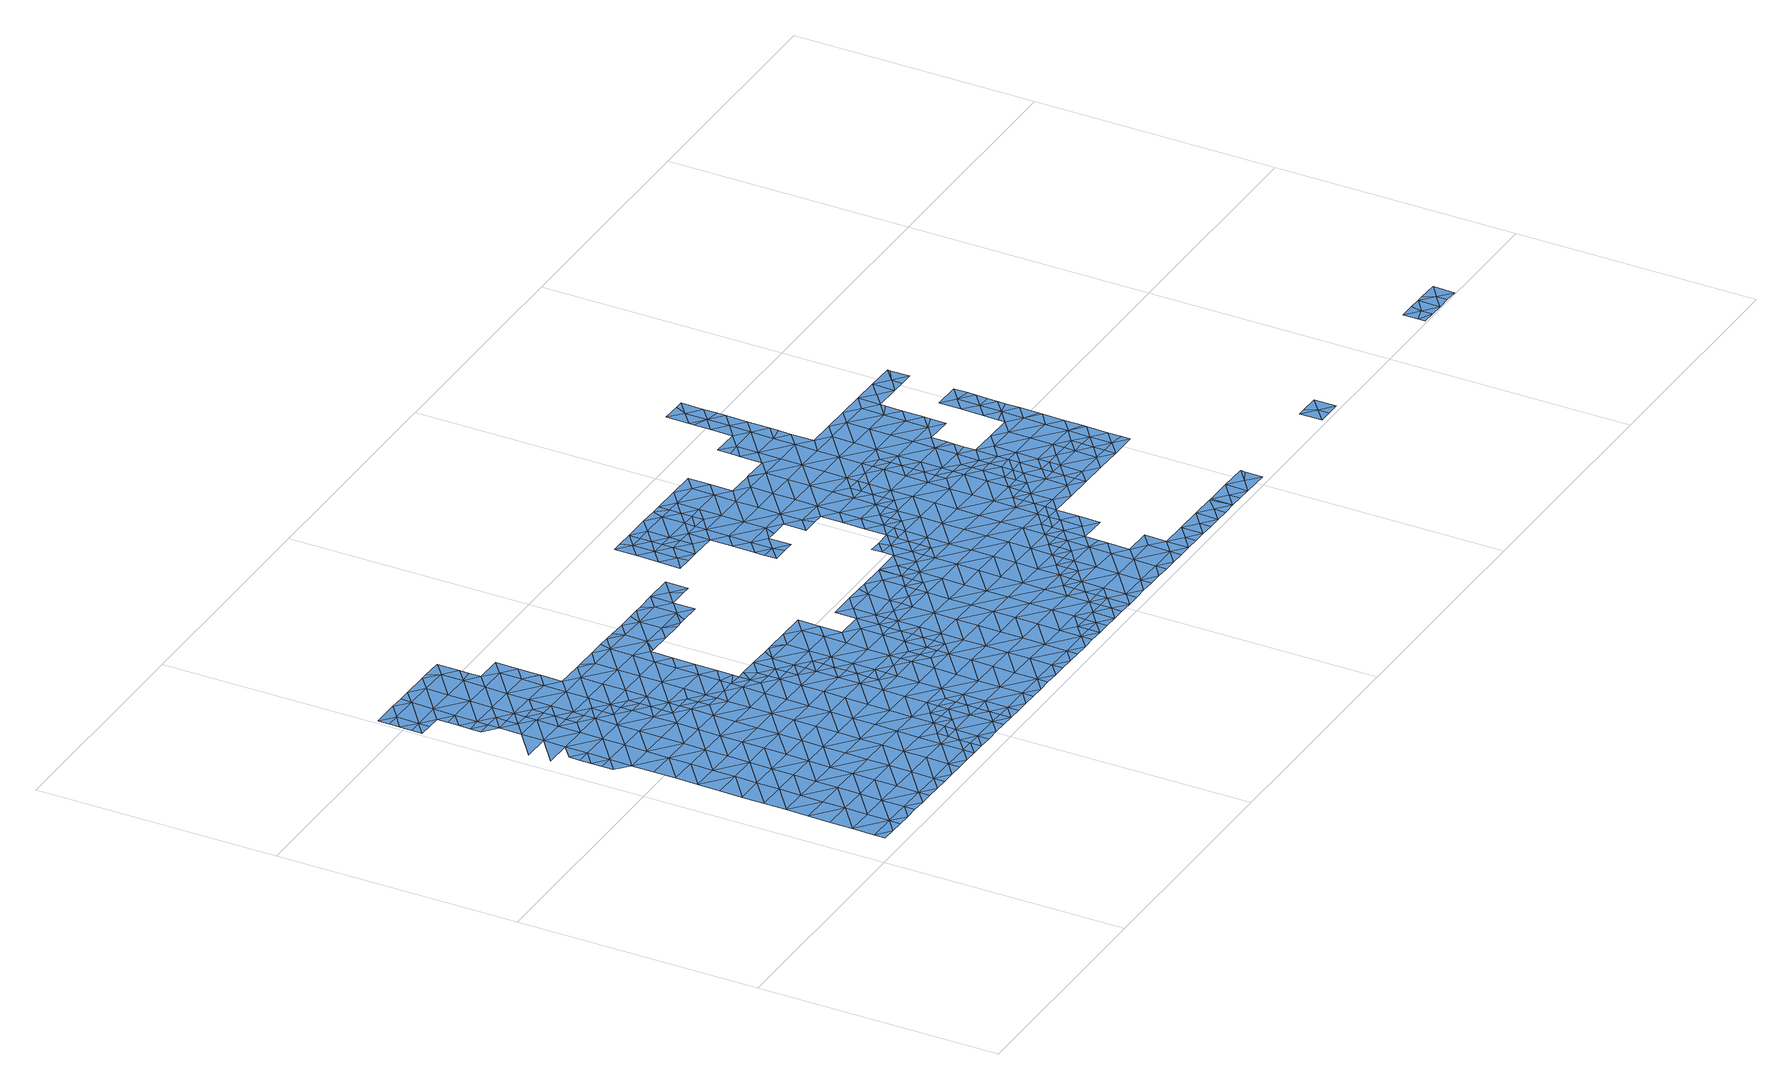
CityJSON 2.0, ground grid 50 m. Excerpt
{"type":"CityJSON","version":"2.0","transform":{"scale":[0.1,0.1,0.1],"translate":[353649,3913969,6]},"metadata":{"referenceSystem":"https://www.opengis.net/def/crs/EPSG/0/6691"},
"CityObjects":{
"waterbody1":{"type":"WaterBody","attributes":{"name":"7","class":"1140","function":"1","WaterBodyRiverFloodingRiskAttribute.description":"4","WaterBodyRiverFloodingRiskAttribute.rankOrg":"2","WaterBodyRiverFloodingRiskAttribute.adminType":"2","WaterBodyRiverFloodingRiskAttribute.scale":"L2"},"geometry":[{"type":"MultiSurface","lod":"1","boundaries":[[[0,1,2]],[[3,4,2]],[[3,2,1]],[[5,6,4]],[[3,1,7]],[[8,5,4]],[[5,9,6]],[[8,4,3]],[[7,10,3]],[[11,9,12]],[[13,8,3]],[[12,9,5]],[[14,15,11]],[[3,10,16]],[[17,5,8]],[[11,12,18]],[[10,19,16]],[[13,3,16]],[[14,11,18]],[[20,21,22]],[[22,15,23]],[[19,24,16]],[[17,25,5]],[[25,18,12]],[[23,15,14]],[[23,20,22]],[[20,26,21]],[[8,13,17]],[[12,5,25]],[[24,27,16]],[[16,27,13]],[[28,29,26]],[[25,30,18]],[[18,31,14]],[[20,32,26]],[[33,17,13]],[[24,34,27]],[[35,36,37]],[[38,13,27]],[[36,39,37]],[[28,26,32]],[[40,35,37]],[[41,25,17]],[[18,30,31]],[[42,20,23]],[[43,44,39]],[[23,14,45]],[[43,29,44]],[[34,46,27]],[[47,40,37]],[[48,40,47]],[[33,41,17]],[[41,30,25]],[[45,14,31]],[[45,42,23]],[[13,38,33]],[[44,29,28]],[[49,48,47]],[[20,42,32]],[[50,37,39]],[[51,49,47]],[[52,50,39]],[[53,31,30]],[[54,55,51]],[[56,47,37]],[[42,57,32]],[[39,44,52]],[[58,59,27]],[[27,46,58]],[[60,30,41]],[[50,56,37]],[[56,51,47]],[[38,27,59]],[[38,61,33]],[[28,62,44]],[[63,54,64]],[[28,32,62]],[[46,65,58]],[[61,41,33]],[[45,31,53]],[[62,32,57]],[[66,52,44]],[[30,60,53]],[[67,42,45]],[[53,68,45]],[[65,69,58]],[[61,38,59]],[[70,60,41]],[[54,51,71]],[[72,57,42]],[[71,51,56]],[[44,62,66]],[[52,73,50]],[[74,75,76]],[[69,77,58]],[[67,45,68]],[[67,72,42]],[[70,41,61]],[[64,78,76]],[[79,62,57]],[[70,80,60]],[[60,81,53]],[[82,54,71]],[[52,66,83]],[[77,84,58]],[[64,54,85]],[[80,81,60]],[[78,86,76]],[[72,79,57]],[[86,87,76]],[[59,58,84]],[[85,54,82]],[[59,88,61]],[[64,85,78]],[[52,83,73]],[[53,89,68]],[[74,76,87]],[[62,90,66]],[[56,50,91]],[[69,92,77]],[[84,88,59]],[[61,93,70]],[[50,73,91]],[[82,71,94]],[[66,95,83]],[[71,56,96]],[[92,97,77]],[[98,78,85]],[[88,93,61]],[[93,80,70]],[[99,85,82]],[[89,53,81]],[[89,100,68]],[[90,62,79]],[[101,99,82]],[[67,100,72]],[[82,94,101]],[[56,91,96]],[[67,68,100]],[[94,71,96]],[[102,98,85]],[[99,102,85]],[[73,83,95]],[[80,103,81]],[[104,91,73]],[[77,105,84]],[[72,106,79]],[[66,90,95]],[[93,103,80]],[[102,107,98]],[[100,106,72]],[[108,94,96]],[[109,105,77]],[[77,97,109]],[[84,105,88]],[[104,73,95]],[[96,91,110]],[[106,111,79]],[[79,112,90]],[[97,113,109]],[[111,112,79]],[[114,115,96]],[[116,100,89]],[[114,96,110]],[[105,117,88]],[[108,96,115]],[[81,103,118]],[[119,91,104]],[[89,81,120]],[[110,91,119]],[[90,121,95]],[[122,104,95]],[[123,103,93]],[[113,124,109]],[[112,121,90]],[[125,124,113]],[[81,118,120]],[[93,88,123]],[[126,105,109]],[[121,122,95]],[[124,126,109]],[[127,110,119]],[[122,128,104]],[[123,88,117]],[[116,89,120]],[[116,129,100]],[[128,130,104]],[[106,129,111]],[[123,131,103]],[[126,132,105]],[[119,104,130]],[[106,100,129]],[[133,127,119]],[[132,134,105]],[[117,105,134]],[[133,119,130]],[[118,103,135]],[[118,136,120]],[[137,122,121]],[[138,127,133]],[[139,123,117]],[[135,103,131]],[[112,140,121]],[[112,111,141]],[[120,136,116]],[[142,137,121]],[[111,129,141]],[[117,134,139]],[[112,143,140]],[[144,139,134]],[[118,135,136]],[[121,140,142]],[[142,145,137]],[[112,141,143]],[[131,123,146]],[[147,135,131]],[[129,116,148]],[[146,123,139]],[[149,141,129]],[[116,136,148]],[[148,150,129]],[[151,140,143]],[[144,152,139]],[[147,131,146]],[[153,136,135]],[[152,154,139]],[[141,155,143]],[[156,151,143]],[[154,157,139]],[[139,157,146]],[[158,153,135]],[[149,129,150]],[[158,135,147]],[[136,159,148]],[[157,160,146]],[[155,141,149]],[[146,161,147]],[[156,143,155]],[[160,161,146]],[[162,160,157]],[[136,153,159]],[[147,163,158]],[[150,148,164]],[[165,156,155]],[[166,155,149]],[[161,163,147]],[[167,168,169]],[[170,168,171]],[[148,159,164]],[[170,169,168]],[[172,166,149]],[[158,173,153]],[[174,165,155]],[[149,150,172]],[[166,174,155]],[[162,175,160]],[[168,176,171]],[[172,150,164]],[[176,177,178]],[[153,173,159]],[[178,171,176]],[[165,174,179]],[[167,180,168]],[[181,164,159]],[[176,182,177]],[[158,163,173]],[[183,182,175]],[[183,177,182]],[[184,166,172]],[[161,160,185]],[[160,175,185]],[[168,186,176]],[[181,159,173]],[[186,168,180]],[[172,164,187]],[[181,188,164]],[[189,173,163]],[[187,190,172]],[[175,182,185]],[[163,161,191]],[[190,192,172]],[[184,172,192]],[[193,189,163]],[[161,185,191]],[[187,164,188]],[[186,180,194]],[[182,176,195]],[[196,197,173]],[[173,189,196]],[[181,173,197]],[[176,186,195]],[[163,191,193]],[[198,187,188]],[[194,199,186]],[[185,182,200]],[[201,202,181]],[[181,202,188]],[[201,181,197]],[[182,195,200]],[[185,203,191]],[[204,189,193]],[[202,205,188]],[[206,195,186]],[[207,203,185]],[[205,208,188]],[[198,188,208]],[[206,186,199]],[[185,200,207]],[[191,209,193]],[[210,204,193]],[[206,211,195]],[[209,210,193]],[[199,212,206]],[[211,213,195]],[[191,203,209]],[[200,195,213]],[[212,214,206]],[[207,200,215]],[[207,216,203]],[[217,210,209]],[[203,218,209]],[[215,200,213]],[[219,211,206]],[[220,206,214]],[[221,217,209]],[[218,221,209]],[[203,216,218]],[[222,213,211]],[[207,215,216]],[[217,221,223]],[[220,214,224]],[[219,206,220]],[[225,218,216]],[[224,226,220]],[[215,213,222]],[[211,219,222]],[[215,227,216]],[[216,228,225]],[[229,228,216]],[[215,222,227]],[[219,220,230]],[[220,226,230]],[[219,231,222]],[[230,231,219]],[[216,227,229]],[[226,232,230]],[[229,233,228]],[[234,228,233]],[[232,235,230]],[[236,234,233]],[[227,222,237]],[[233,238,236]],[[222,231,237]],[[227,239,229]],[[240,238,241]],[[240,236,238]],[[230,242,231]],[[242,230,235]],[[227,237,243]],[[244,245,246]],[[229,247,233]],[[244,241,238]],[[246,241,244]],[[239,247,229]],[[248,242,235]],[[227,243,239]],[[231,249,237]],[[233,250,238]],[[251,245,244]],[[252,249,231]],[[250,244,238]],[[231,242,252]],[[244,253,251]],[[248,254,242]],[[233,247,250]],[[243,237,255]],[[254,256,242]],[[257,253,244]],[[243,258,239]],[[250,257,244]],[[256,259,242]],[[242,259,252]],[[255,237,249]],[[239,258,247]],[[259,260,252]],[[243,255,258]],[[247,261,250]],[[262,253,257]],[[263,260,259]],[[261,247,258]],[[249,252,264]],[[261,265,250]],[[250,266,257]],[[257,267,262]],[[255,249,264]],[[265,266,250]],[[252,260,264]],[[255,268,258]],[[266,267,257]],[[263,269,260]],[[258,270,261]],[[255,264,268]],[[269,271,260]],[[261,272,265]],[[258,268,270]],[[273,267,266]],[[264,260,271]],[[274,271,269]],[[261,270,272]],[[266,275,273]],[[268,264,276]],[[277,278,265]],[[268,279,270]],[[264,271,276]],[[278,275,266]],[[265,272,277]],[[266,265,278]],[[274,280,271]],[[270,281,272]],[[268,276,279]],[[279,281,270]],[[282,276,271]],[[283,282,271]],[[283,271,280]],[[278,284,275]],[[284,285,286]],[[272,287,277]],[[286,275,284]],[[288,289,276]],[[288,276,282]],[[290,287,272]],[[279,276,289]],[[272,281,290]],[[291,285,284]],[[279,292,281]],[[278,293,284]],[[278,277,293]],[[293,277,287]],[[279,289,292]],[[291,284,294]],[[295,294,284]],[[281,296,290]],[[293,295,284]],[[289,297,292]],[[281,292,298]],[[290,299,287]],[[297,300,292]],[[296,281,298]],[[299,293,287]],[[301,294,295]],[[302,303,292]],[[292,303,298]],[[292,300,302]],[[290,296,299]],[[293,304,295]],[[299,304,293]],[[295,305,301]],[[303,306,298]],[[298,307,296]],[[308,299,296]],[[309,306,303]],[[305,295,310]],[[295,304,310]],[[307,298,306]],[[307,308,296]],[[299,308,304]],[[311,305,310]],[[312,305,311]],[[309,313,306]],[[314,312,311]],[[315,310,304]],[[313,316,306]],[[317,314,311]],[[318,314,317]],[[316,319,306]],[[306,319,307]],[[320,318,321]],[[322,311,310]],[[321,318,317]],[[304,308,315]],[[315,323,310]],[[319,324,307]],[[325,308,307]],[[311,326,317]],[[327,321,317]],[[322,310,323]],[[324,319,328]],[[315,308,325]],[[326,311,322]],[[307,324,325]],[[315,329,323]],[[327,317,326]],[[328,330,324]],[[329,315,325]],[[323,331,322]],[[330,332,324]],[[333,334,335]],[[334,327,326]],[[333,327,334]],[[332,336,324]],[[324,336,325]],[[323,329,331]],[[331,337,322]],[[322,338,326]],[[339,335,334]],[[340,329,325]],[[337,338,322]],[[336,340,325]],[[326,341,334]],[[334,342,339]],[[338,341,326]],[[329,343,331]],[[336,344,340]],[[345,337,331]],[[334,341,342]],[[343,329,340]],[[344,346,340]],[[345,331,343]],[[347,342,348]],[[346,344,349]],[[340,350,343]],[[342,341,348]],[[351,347,348]],[[338,352,341]],[[340,346,350]],[[337,345,353]],[[338,337,352]],[[354,345,343]],[[355,351,356]],[[357,354,343]],[[357,343,350]],[[351,348,356]],[[337,353,352]],[[358,355,359]],[[341,360,348]],[[359,355,356]],[[360,341,352]],[[361,356,348]],[[362,345,354]],[[345,363,353]],[[364,361,348]],[[359,356,365]],[[366,362,354]],[[364,348,360]],[[353,367,352]],[[352,368,360]],[[363,367,353]],[[345,362,363]],[[365,356,361]],[[369,370,360]],[[366,371,362]],[[360,370,364]],[[352,367,368]],[[360,368,369]],[[372,365,361]],[[373,374,362]],[[362,374,363]],[[375,376,364]],[[362,371,373]],[[364,370,375]],[[361,364,376]],[[377,372,361]],[[378,368,367]],[[379,367,363]],[[374,379,363]],[[361,376,377]],[[380,378,367]],[[381,372,377]],[[379,380,367]],[[382,379,374]],[[383,378,380]],[[374,384,382]],[[385,379,382]],[[384,386,382]],[[386,385,382]],[[386,384,387]],[[386,388,385]]]}]},
"waterbody2":{"type":"WaterBody","attributes":{"name":"7","class":"1140","function":"1","WaterBodyRiverFloodingRiskAttribute.description":"4","WaterBodyRiverFloodingRiskAttribute.rankOrg":"1","WaterBodyRiverFloodingRiskAttribute.adminType":"2","WaterBodyRiverFloodingRiskAttribute.scale":"L2"},"geometry":[{"type":"MultiSurface","lod":"1","boundaries":[[[171,178,389]],[[390,391,392]],[[392,389,393]],[[394,126,124]],[[393,152,144]],[[395,157,154]],[[392,171,389]],[[177,183,395]],[[124,125,394]],[[396,390,394]],[[394,390,392]],[[175,162,183]],[[393,394,392]],[[132,126,393]],[[144,132,393]],[[134,132,144]],[[391,169,392]],[[395,183,162]],[[389,152,393]],[[170,392,169]],[[170,171,392]],[[178,177,389]],[[177,395,389]],[[394,393,126]],[[389,395,152]],[[154,152,395]],[[162,157,395]],[[396,394,125]]]}]},
"waterbody3":{"type":"WaterBody","attributes":{"name":"7","class":"1140","function":"1","WaterBodyRiverFloodingRiskAttribute.description":"4","WaterBodyRiverFloodingRiskAttribute.rankOrg":"1","WaterBodyRiverFloodingRiskAttribute.adminType":"2","WaterBodyRiverFloodingRiskAttribute.scale":"L2"},"geometry":[{"type":"MultiSurface","lod":"1","boundaries":[[[397,145,398]],[[137,145,397]],[[102,99,399]],[[400,399,99]],[[399,400,401]],[[400,402,401]],[[402,400,115]],[[108,115,400]],[[101,94,108]],[[115,114,403]],[[114,110,403]],[[101,108,400]],[[402,115,403]],[[403,404,402]],[[404,403,405]],[[405,403,138]],[[127,138,403]],[[405,138,406]],[[406,138,133]],[[405,407,404]],[[408,407,405]],[[407,408,409]],[[409,410,407]],[[411,410,409]],[[411,412,410]],[[411,413,412]],[[414,413,411]],[[415,413,414]],[[413,415,416]],[[417,416,415]],[[418,419,417]],[[418,420,419]],[[421,415,422]],[[423,422,415]],[[424,423,414]],[[424,414,425]],[[426,427,428]],[[409,427,426]],[[429,430,431]],[[165,430,429]],[[430,165,179]],[[151,156,432]],[[429,432,156]],[[433,432,429]],[[142,151,432]],[[416,417,434]],[[417,419,434]],[[435,419,420]],[[436,425,411]],[[436,411,426]],[[431,433,429]],[[437,438,439]],[[437,440,438]],[[437,441,440]],[[442,441,437]],[[443,441,442]],[[443,444,441]],[[445,444,443]],[[446,447,448]],[[448,447,449]],[[449,447,450]],[[450,447,451]],[[451,447,443]],[[452,450,451]],[[450,452,453]],[[453,452,454]],[[454,452,455]],[[456,455,452]],[[455,456,457]],[[458,457,456]],[[459,460,437]],[[437,461,459]],[[456,460,458]],[[442,460,456]],[[457,462,455]],[[74,462,75]],[[86,78,463]],[[98,463,78]],[[98,107,463]],[[107,464,463]],[[399,464,107]],[[446,445,447]],[[454,463,465]],[[87,463,454]],[[465,464,466]],[[464,401,466]],[[466,401,467]],[[467,401,468]],[[467,468,469]],[[469,468,470]],[[470,468,407]],[[471,469,470]],[[472,473,474]],[[473,472,475]],[[476,475,477]],[[478,479,410]],[[479,470,410]],[[480,478,410]],[[481,412,482]],[[412,481,480]],[[483,416,434]],[[484,416,483]],[[485,450,486]],[[435,434,419]],[[465,463,464]],[[487,408,406]],[[408,487,427]],[[413,484,488]],[[441,489,490]],[[490,491,440]],[[440,491,492]],[[482,413,488]],[[477,486,476]],[[429,156,165]],[[476,486,453]],[[487,398,433]],[[476,453,465]],[[476,465,473]],[[473,475,476]],[[473,466,474]],[[471,470,479]],[[467,474,466]],[[473,465,466]],[[87,86,463]],[[74,87,455]],[[462,74,455]],[[452,442,456]],[[455,87,454]],[[408,405,406]],[[465,453,454]],[[486,450,453]],[[452,451,442]],[[449,450,485]],[[447,445,443]],[[444,489,441]],[[451,443,442]],[[442,437,460]],[[440,441,490]],[[438,440,492]],[[439,461,437]],[[487,397,398]],[[406,397,487]],[[417,415,421]],[[413,416,484]],[[423,415,414]],[[411,425,414]],[[412,413,482]],[[412,480,410]],[[409,426,411]],[[410,470,407]],[[468,404,407]],[[468,402,404]],[[468,401,402]],[[464,399,401]],[[400,99,101]],[[102,399,107]],[[403,110,127]],[[133,130,406]],[[406,130,397]],[[130,128,397]],[[128,122,397]],[[140,151,142]],[[142,432,145]],[[137,397,122]],[[145,432,398]],[[433,398,432]],[[409,408,427]],[[428,493,494]],[[494,433,431]],[[427,487,493]],[[493,487,433]],[[493,433,494]],[[427,493,428]]]}]},
"waterbody4":{"type":"WaterBody","attributes":{"name":"7","class":"1140","function":"1","WaterBodyRiverFloodingRiskAttribute.description":"4","WaterBodyRiverFloodingRiskAttribute.rankOrg":"1","WaterBodyRiverFloodingRiskAttribute.adminType":"2","WaterBodyRiverFloodingRiskAttribute.scale":"L2"},"geometry":[{"type":"MultiSurface","lod":"1","boundaries":[[[217,495,210]],[[495,496,210]],[[497,496,495]],[[497,197,496]],[[201,197,497]],[[189,204,496]],[[197,196,496]],[[204,210,496]],[[246,498,241]],[[495,223,499]],[[498,245,500]],[[501,500,502]],[[503,504,501]],[[495,505,497]],[[201,497,202]],[[504,506,208]],[[208,506,507]],[[507,506,508]],[[507,508,192]],[[184,192,509]],[[192,510,509]],[[510,192,508]],[[506,511,508]],[[504,503,506]],[[502,512,503]],[[505,504,497]],[[305,312,513]],[[318,514,314]],[[515,514,516]],[[517,294,515]],[[301,305,513]],[[234,236,518]],[[205,202,504]],[[218,225,221]],[[208,205,504]],[[198,208,507]],[[190,187,507]],[[192,190,507]],[[184,174,166]],[[174,184,509]],[[519,509,510]],[[508,520,510]],[[520,508,521]],[[521,508,511]],[[511,522,521]],[[522,511,523]],[[511,524,523]],[[506,524,511]],[[503,524,506]],[[512,524,503]],[[512,525,524]],[[196,189,496]],[[526,527,528]],[[529,285,527]],[[286,285,529]],[[273,529,267]],[[312,314,513]],[[514,513,314]],[[515,513,514]],[[294,513,515]],[[301,513,294]],[[228,234,518]],[[225,228,518]],[[174,519,179]],[[251,253,530]],[[251,530,245]],[[236,240,499]],[[198,507,187]],[[499,518,236]],[[505,501,504]],[[505,500,501]],[[505,498,500]],[[505,495,498]],[[497,504,202]],[[499,498,495]],[[223,518,499]],[[525,523,524]],[[499,241,498]],[[174,509,519]],[[240,241,499]],[[246,245,498]],[[221,518,223]],[[273,275,529]],[[275,286,529]],[[291,294,517]],[[291,517,285]],[[517,531,285]],[[217,223,495]],[[517,515,531]],[[532,516,533]],[[516,514,533]],[[320,533,514]],[[318,320,514]],[[534,285,531]],[[285,534,527]],[[527,534,535]],[[535,528,527]],[[536,528,535]],[[536,537,528]],[[537,538,528]],[[539,538,537]],[[539,540,538]],[[245,540,500]],[[540,502,500]],[[501,502,503]],[[530,540,245]],[[530,538,540]],[[530,528,538]],[[526,528,530]],[[253,526,530]],[[262,526,253]],[[262,267,526]],[[267,529,526]],[[527,526,529]],[[221,225,518]]]}]},
"waterbody5":{"type":"WaterBody","attributes":{"name":"7","class":"1140","function":"1","WaterBodyRiverFloodingRiskAttribute.description":"4","WaterBodyRiverFloodingRiskAttribute.rankOrg":"2","WaterBodyRiverFloodingRiskAttribute.adminType":"2","WaterBodyRiverFloodingRiskAttribute.scale":"L2"},"geometry":[{"type":"MultiSurface","lod":"1","boundaries":[[[541,542,543]],[[544,545,546]],[[544,547,545]],[[545,548,546]],[[546,548,541]],[[549,550,551]],[[552,549,551]],[[553,542,554]],[[549,543,550]],[[543,549,541]],[[549,546,541]],[[549,555,546]],[[555,556,546]],[[556,544,546]],[[554,542,541]],[[548,554,541]],[[556,555,557]],[[555,549,552]],[[551,550,558]],[[559,555,552]],[[555,559,557]]]}]},
"waterbody6":{"type":"WaterBody","attributes":{"name":"7","class":"1140","function":"1","WaterBodyRiverFloodingRiskAttribute.description":"4","WaterBodyRiverFloodingRiskAttribute.rankOrg":"1","WaterBodyRiverFloodingRiskAttribute.adminType":"2","WaterBodyRiverFloodingRiskAttribute.scale":"L2"},"geometry":[{"type":"MultiSurface","lod":"1","boundaries":[[[560,561,562]],[[562,563,560]],[[332,330,564]],[[302,300,565]],[[302,565,303]],[[309,303,565]],[[566,567,568]],[[319,316,569]],[[328,319,569]],[[570,571,572]],[[330,573,564]],[[574,575,576]],[[576,577,578]],[[575,577,576]],[[579,580,581]],[[580,582,581]],[[583,579,581]],[[584,583,585]],[[585,583,586]],[[585,571,584]],[[586,583,581]],[[587,575,574]],[[574,576,588]],[[582,580,588]],[[586,581,582]],[[585,586,589]],[[585,589,571]],[[572,590,570]],[[591,592,593]],[[590,572,594]],[[594,595,596]],[[566,593,563]],[[595,560,596]],[[597,598,561]],[[316,313,569]],[[313,309,565]],[[561,598,562]],[[599,563,562]],[[300,600,565]],[[599,601,602]],[[274,269,603]],[[603,269,604]],[[603,604,605]],[[605,606,603]],[[602,280,607]],[[608,609,607]],[[269,610,604]],[[256,610,259]],[[611,564,573]],[[566,568,612]],[[613,568,567]],[[612,591,566]],[[593,566,591]],[[592,590,593]],[[594,593,590]],[[596,593,594]],[[593,596,563]],[[614,578,577]],[[560,563,596]],[[607,567,599]],[[615,611,573]],[[616,615,573]],[[616,573,330]],[[614,577,617]],[[617,577,575]],[[580,587,574]],[[580,574,588]],[[597,616,598]],[[598,616,569]],[[598,569,313]],[[598,313,565]],[[565,600,598]],[[598,600,562]],[[562,600,599]],[[601,599,600]],[[601,600,300]],[[297,601,300]],[[297,289,601]],[[288,601,289]],[[288,282,601]],[[601,282,602]],[[602,282,283]],[[283,280,602]],[[610,269,263]],[[263,259,610]],[[280,274,603]],[[280,603,606]],[[280,606,607]],[[607,606,608]],[[618,604,610]],[[618,610,254]],[[256,254,610]],[[589,594,572]],[[589,572,571]],[[616,330,569]],[[569,330,328]],[[332,344,336]],[[611,349,564]],[[607,599,602]],[[567,609,613]],[[567,607,609]],[[563,599,567]],[[563,567,566]],[[344,332,564]],[[349,344,564]]]}]},
"waterbody7":{"type":"WaterBody","attributes":{"name":"7","class":"1140","function":"1","WaterBodyRiverFloodingRiskAttribute.description":"4","WaterBodyRiverFloodingRiskAttribute.rankOrg":"1","WaterBodyRiverFloodingRiskAttribute.adminType":"2","WaterBodyRiverFloodingRiskAttribute.scale":"L2"},"geometry":[{"type":"MultiSurface","lod":"1","boundaries":[[[619,620,621]],[[622,620,619]],[[544,556,621]],[[545,547,623]],[[547,624,623]],[[624,547,625]],[[621,625,547]],[[626,625,621]],[[626,627,625]],[[628,625,627]],[[628,624,625]],[[629,630,631]],[[629,632,630]],[[629,633,632]],[[629,634,633]],[[633,634,635]],[[633,635,636]],[[637,636,635]],[[637,638,636]],[[638,637,639]],[[640,639,637]],[[639,640,641]],[[640,642,641]],[[640,643,642]],[[644,642,643]],[[644,645,642]],[[646,645,644]],[[645,646,358]],[[355,358,646]],[[347,351,647]],[[646,647,351]],[[385,380,379]],[[380,385,648]],[[385,388,648]],[[373,384,374]],[[384,373,649]],[[373,371,649]],[[366,650,371]],[[366,354,650]],[[371,650,651]],[[650,652,651]],[[650,653,652]],[[650,350,653]],[[346,653,350]],[[346,349,653]],[[652,654,655]],[[655,656,652]],[[657,652,656]],[[658,659,660]],[[659,661,660]],[[661,662,660]],[[663,664,665]],[[664,666,665]],[[665,666,667]],[[668,665,667]],[[668,669,665]],[[668,670,669]],[[671,670,668]],[[671,672,670]],[[671,673,672]],[[674,673,671]],[[675,673,674]],[[673,675,676]],[[676,675,677]],[[675,678,677]],[[679,678,675]],[[619,680,622]],[[678,681,682]],[[682,681,683]],[[681,684,683]],[[685,684,681]],[[685,642,684]],[[685,681,641]],[[686,641,681]],[[641,686,687]],[[687,686,688]],[[686,679,688]],[[688,679,689]],[[690,691,692]],[[690,693,691]],[[690,694,693]],[[694,690,695]],[[696,695,690]],[[697,695,696]],[[698,695,697]],[[699,695,698]],[[639,700,701]],[[702,700,639]],[[702,694,700]],[[702,687,694]],[[699,700,694]],[[639,701,703]],[[704,705,706]],[[704,707,705]],[[708,707,704]],[[708,709,707]],[[554,548,632]],[[553,554,632]],[[542,553,710]],[[711,710,553]],[[711,705,710]],[[711,712,705]],[[633,712,711]],[[712,706,705]],[[706,712,638]],[[713,710,705]],[[543,710,713]],[[713,550,543]],[[550,713,558]],[[558,713,709]],[[710,543,542]],[[711,553,632]],[[696,714,715]],[[715,714,716]],[[714,717,716]],[[714,692,717]],[[718,719,720]],[[716,719,718]],[[716,721,719]],[[722,716,718]],[[717,721,716]],[[723,715,716]],[[723,716,722]],[[724,722,718]],[[724,718,725]],[[709,713,707]],[[707,713,705]],[[726,727,728]],[[728,727,729]],[[730,728,729]],[[728,730,731]],[[732,728,731]],[[732,733,728]],[[732,734,733]],[[732,735,734]],[[736,735,732]],[[737,735,738]],[[735,739,738]],[[740,741,742]],[[739,743,738]],[[743,658,738]],[[744,745,746]],[[747,740,742]],[[748,740,747]],[[749,748,747]],[[651,657,750]],[[386,387,751]],[[751,387,747]],[[387,749,747]],[[387,649,749]],[[749,649,651]],[[750,749,651]],[[741,739,742]],[[735,742,739]],[[742,735,736]],[[742,736,751]],[[751,736,752]],[[751,752,388]],[[388,752,753]],[[648,753,754]],[[754,383,648]],[[369,378,755]],[[378,383,755]],[[754,755,383]],[[376,744,746]],[[621,547,544]],[[545,623,548]],[[624,630,623]],[[756,629,631]],[[630,548,623]],[[630,632,548]],[[633,711,632]],[[633,636,712]],[[635,643,637]],[[636,638,712]],[[703,638,639]],[[637,643,640]],[[641,702,639]],[[641,642,685]],[[645,684,642]],[[757,646,644]],[[645,358,684]],[[646,351,355]],[[359,684,358]],[[683,365,372]],[[377,376,746]],[[376,375,744]],[[375,370,744]],[[369,755,370]],[[368,378,369]],[[380,648,383]],[[388,753,648]],[[386,751,388]],[[384,649,387]],[[649,371,651]],[[652,657,651]],[[652,653,654]],[[349,654,653]],[[660,738,658]],[[758,660,662]],[[660,758,759]],[[660,759,738]],[[738,759,737]],[[737,760,735]],[[760,734,735]],[[726,728,733]],[[669,663,665]],[[370,755,744]],[[744,755,745]],[[754,745,755]],[[672,669,670]],[[689,675,674]],[[761,745,754]],[[761,762,745]],[[745,762,763]],[[764,745,763]],[[764,763,765]],[[765,766,767]],[[763,766,765]],[[754,768,761]],[[768,754,753]],[[753,752,769]],[[770,771,772]],[[773,770,772]],[[672,673,676]],[[677,774,676]],[[677,678,682]],[[689,679,675]],[[686,681,679]],[[746,745,764]],[[764,765,775]],[[767,776,765]],[[777,672,676]],[[773,778,779]],[[772,780,773]],[[730,769,731]],[[731,769,752]],[[779,770,773]],[[736,731,752]],[[751,747,742]],[[736,732,731]],[[771,781,729]],[[781,730,729]],[[782,729,727]],[[729,782,783]],[[784,777,676]],[[784,676,774]],[[784,774,776]],[[776,774,765]],[[774,775,765]],[[774,677,775]],[[677,682,775]],[[775,682,764]],[[764,682,746]],[[381,377,746]],[[682,381,746]],[[372,381,683]],[[682,683,381]],[[359,365,684]],[[684,365,683]],[[641,687,702]],[[688,785,687]],[[690,692,714]],[[786,691,693]],[[785,786,693]],[[687,785,693]],[[687,693,694]],[[699,694,695]],[[696,690,714]],[[706,638,703]],[[725,718,720]],[[772,771,729]],[[650,354,357]],[[342,347,647]],[[787,335,788]],[[647,646,757]],[[789,788,790]],[[791,792,793]],[[792,757,644]],[[635,644,643]],[[794,635,634]],[[791,793,795]],[[794,634,796]],[[629,756,634]],[[797,798,799]],[[756,631,800]],[[801,798,802]],[[626,621,620]],[[729,783,772]],[[773,803,778]],[[780,803,773]],[[772,804,780]],[[804,772,783]],[[798,805,802]],[[800,805,798]],[[798,756,800]],[[797,756,798]],[[756,797,634]],[[797,796,634]],[[793,794,795]],[[793,635,794]],[[793,644,635]],[[793,792,644]],[[790,757,792]],[[788,757,790]],[[757,788,647]],[[335,647,788]],[[339,647,335]],[[339,342,647]],[[321,327,787]],[[333,787,327]],[[333,335,787]],[[321,787,320]],[[320,787,789]],[[789,787,788]],[[799,798,801]],[[681,678,679]],[[680,619,559]],[[557,559,619]],[[557,619,556]],[[619,621,556]],[[357,350,650]]]}]},
"waterbody8":{"type":"WaterBody","attributes":{"name":"7","class":"1140","function":"1","WaterBodyRiverFloodingRiskAttribute.description":"4","WaterBodyRiverFloodingRiskAttribute.rankOrg":"2","WaterBodyRiverFloodingRiskAttribute.adminType":"2","WaterBodyRiverFloodingRiskAttribute.scale":"L2"},"geometry":[{"type":"MultiSurface","lod":"1","boundaries":[[[748,806,740]],[[656,807,657]],[[807,808,806]],[[661,659,808]],[[657,807,806]],[[748,749,750]],[[741,740,809]],[[806,809,740]],[[748,750,806]],[[750,657,806]],[[809,806,808]],[[658,809,808]],[[743,809,658]],[[743,739,809]],[[659,658,808]],[[741,809,739]],[[661,808,810]],[[807,810,808]],[[807,655,810]],[[656,655,807]]]}]},
"waterbody9":{"type":"WaterBody","attributes":{"name":"7","class":"1140","function":"1","WaterBodyRiverFloodingRiskAttribute.description":"4","WaterBodyRiverFloodingRiskAttribute.rankOrg":"1","WaterBodyRiverFloodingRiskAttribute.adminType":"2","WaterBodyRiverFloodingRiskAttribute.scale":"L2"},"geometry":[{"type":"MultiSurface","lod":"1","boundaries":[[[811,812,813]],[[814,811,813]],[[812,815,813]],[[816,813,815]],[[813,816,817]],[[813,817,814]]]}]},
"waterbody10":{"type":"WaterBody","attributes":{"name":"7","class":"1140","function":"1","WaterBodyRiverFloodingRiskAttribute.description":"4","WaterBodyRiverFloodingRiskAttribute.rankOrg":"1","WaterBodyRiverFloodingRiskAttribute.adminType":"2","WaterBodyRiverFloodingRiskAttribute.scale":"L2"},"geometry":[{"type":"MultiSurface","lod":"1","boundaries":[[[818,819,820]],[[820,819,821]],[[822,821,819]],[[819,818,823]],[[824,825,826]],[[827,824,826]],[[823,828,825]],[[824,829,825]],[[830,825,828]],[[829,822,819]],[[830,826,825]],[[829,823,825]],[[823,829,819]]]}]}
},
"vertices":[
[76,37,4],[104,36,4],[76,60,4],[133,59,4],[77,106,4],[134,151,4],[77,152,4],[132,36,4],[133,105,4],[78,198,4],[161,35,4],[79,245,4],[135,198,4],[190,104,4],[137,290,4],[80,291,4],[190,58,4],[191,150,4],[136,244,4],[189,35,4],[138,382,4],[81,383,4],[80,337,4],[137,336,4],[218,34,4],[192,197,4],[82,430,4],[246,57,4],[140,475,4],[83,476,4],[193,243,4],[193,289,4],[139,429,4],[248,149,4],[246,34,4],[57,615,4],[56,592,4],[85,614,4],[247,103,4],[84,568,4],[57,638,4],[249,196,4],[195,381,4],[83,522,4],[140,521,4],[194,335,4],[274,33,4],[86,661,4],[57,661,4],[58,684,4],[142,613,4],[86,707,4],[141,567,4],[250,288,4],[87,753,4],[30,708,4],[143,660,4],[196,428,4],[303,56,4],[304,102,4],[249,242,4],[305,149,4],[196,474,4],[30,754,4],[88,799,4],[303,33,4],[197,520,4],[252,381,4],[251,334,4],[331,33,4],[305,195,4],[143,706,4],[252,427,4],[199,613,4],[89,869,4],[61,869,4],[89,845,4],[360,55,4],[117,822,4],[253,473,4],[306,241,4],[307,287,4],[144,752,4],[198,566,4],[361,101,4],[145,798,4],[117,845,4],[118,868,4],[361,148,4],[308,333,4],[254,519,4],[199,659,4],[360,32,4],[362,194,4],[172,729,4],[255,565,4],[200,705,4],[388,32,4],[145,821,4],[173,775,4],[308,380,4],[172,752,4],[173,798,4],[363,240,4],[255,612,4],[417,100,4],[309,426,4],[174,821,4],[200,728,4],[417,54,4],[228,681,4],[310,472,4],[311,518,4],[416,31,4],[228,705,4],[229,728,4],[365,379,4],[418,147,4],[364,286,4],[256,658,4],[364,332,4],[311,564,4],[283,588,4],[419,193,4],[445,54,4],[445,31,4],[445,77,4],[256,681,4],[284,611,4],[366,425,4],[284,634,4],[420,239,4],[446,100,4],[284,657,4],[446,123,4],[420,285,4],[421,332,4],[312,588,4],[285,680,4],[475,146,4],[339,541,4],[367,471,4],[340,564,4],[367,517,4],[475,123,4],[340,587,4],[476,192,4],[476,238,4],[422,378,4],[423,470,4],[423,424,4],[368,540,4],[503,122,4],[478,331,4],[503,145,4],[424,516,4],[396,540,4],[504,168,4],[477,284,4],[479,377,4],[533,191,4],[533,237,4],[532,168,4],[534,283,4],[479,423,4],[425,540,4],[452,493,4],[587,28,4],[587,51,4],[558,29,4],[559,52,4],[559,75,4],[480,469,4],[535,330,4],[453,516,4],[561,167,4],[588,98,4],[560,121,4],[559,98,4],[453,539,4],[615,28,4],[536,376,4],[589,144,4],[560,144,4],[481,492,4],[589,190,4],[644,51,4],[508,446,4],[536,422,4],[563,306,4],[509,469,4],[590,236,4],[509,492,4],[591,283,4],[643,27,4],[645,97,4],[563,329,4],[564,352,4],[537,445,4],[672,27,4],[645,143,4],[564,375,4],[564,399,4],[647,235,4],[591,306,4],[565,422,4],[701,50,4],[646,189,4],[565,445,4],[648,282,4],[620,305,4],[701,96,4],[700,27,4],[702,142,4],[729,26,4],[703,188,4],[704,235,4],[648,305,4],[676,258,4],[758,95,4],[757,49,4],[676,281,4],[759,141,4],[676,304,4],[757,26,4],[704,258,4],[785,25,4],[760,187,4],[732,257,4],[760,234,4],[814,48,4],[815,94,4],[814,25,4],[761,280,4],[733,280,4],[842,24,4],[733,303,4],[816,140,4],[762,326,4],[817,233,4],[734,326,4],[734,350,4],[871,47,4],[816,186,4],[763,372,4],[735,396,4],[734,373,4],[818,279,4],[871,24,4],[873,139,4],[819,325,4],[763,395,4],[872,93,4],[791,395,4],[899,23,4],[873,186,4],[899,46,4],[819,371,4],[874,232,4],[900,70,4],[929,92,4],[875,278,4],[820,394,4],[928,69,4],[929,138,4],[876,324,4],[876,370,4],[848,394,4],[930,185,4],[957,69,4],[931,231,4],[985,91,4],[932,277,4],[877,393,4],[985,68,4],[905,393,4],[986,137,4],[932,323,4],[933,369,4],[987,184,4],[1013,68,4],[988,230,4],[1014,114,4],[1014,91,4],[934,416,4],[906,439,4],[905,416,4],[989,322,4],[1014,137,4],[1015,160,4],[988,276,4],[934,439,4],[1044,183,4],[990,369,4],[963,438,4],[991,415,4],[1045,275,4],[1043,160,4],[1044,229,4],[1046,321,4],[1072,159,4],[991,438,4],[1072,182,4],[1072,205,4],[1047,368,4],[1019,437,4],[1101,228,4],[1102,274,4],[1103,320,4],[1101,205,4],[1047,414,4],[1048,460,4],[1020,460,4],[1129,204,4],[1020,484,4],[1103,367,4],[1130,228,4],[1049,506,4],[1021,507,4],[1130,251,4],[1021,530,4],[1049,529,4],[1105,459,4],[1104,413,4],[1159,273,4],[1159,320,4],[1106,505,4],[1078,529,4],[1158,250,4],[1160,366,4],[1187,250,4],[1161,412,4],[1187,273,4],[1078,552,4],[1106,552,4],[1078,575,4],[1187,296,4],[1162,458,4],[1162,504,4],[1107,575,4],[1216,319,4],[1163,551,4],[1135,574,4],[1217,365,4],[1216,296,4],[1218,411,4],[1245,318,4],[1136,597,4],[1164,597,4],[1244,295,4],[1245,341,4],[1136,620,4],[1219,503,4],[1219,457,4],[1246,387,4],[1136,644,4],[1165,643,4],[1245,364,4],[1137,667,4],[1165,666,4],[1220,550,4],[1222,642,4],[1275,410,4],[1275,456,4],[1221,596,4],[1194,666,4],[1274,387,4],[1276,503,4],[1248,526,4],[1248,549,4],[1249,572,4],[1303,387,4],[1222,665,4],[1303,410,4],[1303,433,4],[1249,595,4],[1250,619,4],[1250,642,4],[1276,526,4],[1304,479,4],[1304,502,4],[1250,665,4],[1332,455,4],[1305,525,4],[1332,432,4],[1332,479,4],[1360,455,4],[1360,432,4],[1361,478,4],
[531,99,4],[502,30,4],[530,29,4],[530,52,4],[474,100,4],[473,53,4],[532,145,4],[473,30,4],
[312,611,4],[369,610,4],[202,797,4],[201,751,4],[258,796,4],[258,750,4],[257,704,4],[314,749,4],[314,703,4],[313,657,4],[371,748,4],[370,702,4],[428,747,4],[429,794,4],[485,747,4],[486,793,4],[542,792,2],[542,746,2],[598,745,4],[599,791,3],[627,767,4],[666,767,4],[656,790,4],[684,766,4],[626,721,4],[584,722,4],[570,722,4],[559,722,3],[513,723,3],[456,724,4],[427,701,4],[455,678,4],[425,563,4],[453,552,4],[454,585,4],[368,564,4],[426,609,4],[628,814,4],[685,813,4],[465,724,3],[34,985,4],[6,1009,4],[6,985,4],[35,1031,4],[92,1030,4],[91,984,4],[149,1029,4],[121,1053,4],[177,1052,4],[193,1052,4],[205,1028,4],[234,1051,4],[233,1005,4],[205,982,4],[148,983,4],[147,937,4],[204,936,4],[146,891,4],[89,892,4],[90,938,4],[61,915,4],[62,938,4],[34,962,4],[62,961,4],[5,962,4],[61,892,4],[146,845,4],[202,844,4],[203,890,4],[259,843,4],[287,819,4],[315,796,4],[344,818,4],[372,795,4],[356,818,4],[288,867,4],[260,889,4],[288,865,4],[289,912,4],[261,935,4],[289,958,4],[436,817,4],[401,817,4],[457,816,4],[481,816,3],[514,815,3],[588,814,3],[571,815,3],[233,984,4],[233,959,4],[370,656,4],[550,815,3],[94,1053,4],[64,1054,4],[7,1055,4],[7,1032,4],[426,655,4],[454,631,4],
[648,328,4],[592,329,4],[592,375,4],[706,373,4],[705,327,4],[707,419,4],[650,420,4],[679,443,4],[651,466,4],[593,421,4],[649,374,4],[594,467,4],[537,468,4],[538,515,4],[481,515,4],[510,538,4],[595,514,4],[679,489,4],[991,461,4],[992,507,4],[963,485,4],[964,510,4],[935,462,4],[704,281,4],[469,539,4],[553,537,4],[567,537,4],[577,537,4],[623,536,4],[651,513,4],[680,535,4],[820,418,4],[878,463,4],[821,464,4],[877,417,4],[763,418,4],[907,485,4],[964,531,4],[988,530,4],[906,485,4],[850,486,4],[830,487,4],[793,487,4],[764,465,4],[736,488,4],[735,442,4],
[885,879,4],[913,878,4],[913,901,4],[799,880,4],[827,857,4],[828,880,4],[799,857,4],[856,856,4],[885,925,4],[914,925,4],[894,948,4],[857,949,4],[913,855,4],[884,856,4],[829,926,4],[800,903,4],[800,926,4],[914,948,4],[800,949,4],
[1184,111,4],[1185,157,4],[1156,135,4],[1156,88,4],[1216,272,4],[1100,182,4],[1155,42,4],[1098,43,4],[1126,20,4],[1158,227,4],[1268,17,4],[1297,17,4],[1269,40,4],[1215,226,4],[1439,38,4],[1467,14,4],[1468,60,4],[1496,37,4],[1524,59,4],[1382,15,4],[1410,15,4],[1382,39,4],[1406,61,4],[1353,16,4],[1325,16,4],[1325,39,4],[1354,62,4],[1439,15,4],[1411,61,4],[1297,63,4],[1240,18,4],[1183,19,4],[1211,18,4],[1212,41,4],[1241,64,4],[1241,110,4],[1213,88,4],[1186,175,4],[1157,181,4],[1099,89,4],[1100,136,4],[1043,137,4],[1042,90,4],[985,45,4],[956,22,4],[984,22,4],[1013,21,4],[1041,44,4],[1041,21,4],[1069,21,4],[928,46,4],[1244,249,4],[1155,19,4],[1098,20,4],[1524,50,4],[1243,203,4],[1186,204,4],[1524,13,4],[927,23,4],
[772,927,4],[743,904,4],[771,881,4],[744,950,4],[827,833,4],[798,811,4],[770,834,4],[742,858,4],[741,812,4],[772,811,4],[883,786,4],[855,810,4],[854,764,4],[884,833,4],[940,785,4],[939,739,4],[996,738,4],[997,784,4],[1053,784,4],[1054,830,4],[1111,829,4],[1110,783,4],[1167,782,4],[1109,736,4],[1053,737,4],[1052,691,4],[1109,690,4],[1108,644,4],[1107,598,4],[1333,502,4],[1331,409,4],[1274,364,4],[1331,363,4],[1330,317,4],[1273,318,4],[1301,294,4],[1358,293,4],[1358,316,4],[1359,339,4],[1472,338,4],[1472,314,4],[1500,314,4],[1471,291,4],[1528,290,4],[1506,753,4],[1536,753,4],[1508,776,4],[1536,793,4],[1536,799,4],[1480,800,4],[1479,754,4],[1451,777,4],[1423,801,4],[1422,754,4],[1394,778,4],[1366,802,4],[1337,779,4],[1393,732,4],[1337,733,4],[1280,734,4],[1281,780,4],[765,950,4],[1223,735,4],[1279,687,4],[1222,688,4],[1165,689,4],[1166,735,4],[1224,781,4],[1225,827,4],[1253,803,4],[1309,802,4],[1226,919,4],[1254,896,4],[1255,942,4],[1225,873,4],[1168,874,4],[1169,920,4],[1198,943,4],[1141,944,4],[1141,918,4],[1140,898,4],[1140,851,4],[1084,852,4],[1168,828,4],[1083,852,4],[1027,900,4],[998,877,4],[1026,853,4],[999,923,4],[1028,946,4],[971,947,4],[941,878,4],[941,832,4],[997,831,4],[942,924,4],[1227,966,4],[1199,989,4],[1228,1012,4],[1256,988,4],[1228,1058,4],[1256,1035,4],[1257,1081,4],[1256,1006,4],[1200,1035,4],[1199,1024,4],[1200,1082,4],[1239,1081,4],[1531,482,4],[1532,522,4],[1503,499,4],[1504,545,4],[1475,522,4],[1446,500,4],[1502,453,4],[1531,475,4],[1530,429,4],[1502,406,4],[1446,454,4],[1530,383,4],[1501,360,4],[1473,384,4],[1416,385,4],[1445,384,4],[1445,407,4],[1473,361,4],[1278,595,4],[1334,594,4],[1278,641,4],[1388,408,4],[1388,385,4],[1359,386,4],[1359,363,4],[1389,454,4],[1390,501,4],[1362,524,4],[1334,548,4],[1277,549,4],[882,740,4],[1051,645,4],[1529,309,4],[1529,337,4],[1530,389,4],[1362,570,4],[1363,583,4],[1363,617,4],[1335,640,4],[1392,639,4],[1420,616,4],[1420,648,4],[1362,549,4],[1418,523,4],[1477,615,4],[1476,569,4],[1505,591,4],[1505,638,4],[1393,686,4],[1336,687,4],[1421,662,4],[1422,744,4],[1534,660,4],[1477,661,4],[1533,614,4],[1475,537,4],[1532,551,4],[1533,568,4],[1421,708,4],[1253,850,4],[1254,878,4],[1050,552,4],[1050,599,4],[1022,576,4],[1022,622,4],[1001,669,4],[1023,668,4],[995,692,4],[967,716,4],[966,669,4],[929,716,4],[910,717,4],[882,694,4],[910,670,4],[854,717,4],[885,671,4],[853,671,4],[1534,631,4],[1533,590,4],[853,696,4],
[1387,362,4],[1387,316,4],[1443,315,4],[1444,361,4],[1415,292,4],
[1779,9,4],[1808,9,4],[1780,32,4],[1751,9,4],[1808,55,4],[1769,55,4],[1752,56,4],
[2223,48,4],[2234,25,4],[2263,47,4],[2262,1,4],[2234,2,4],[2206,48,4],[2177,3,4],[2177,26,4],[2149,18,4],[2148,3,4],[2182,49,4],[2205,2,4],[2149,49,4]
]}
